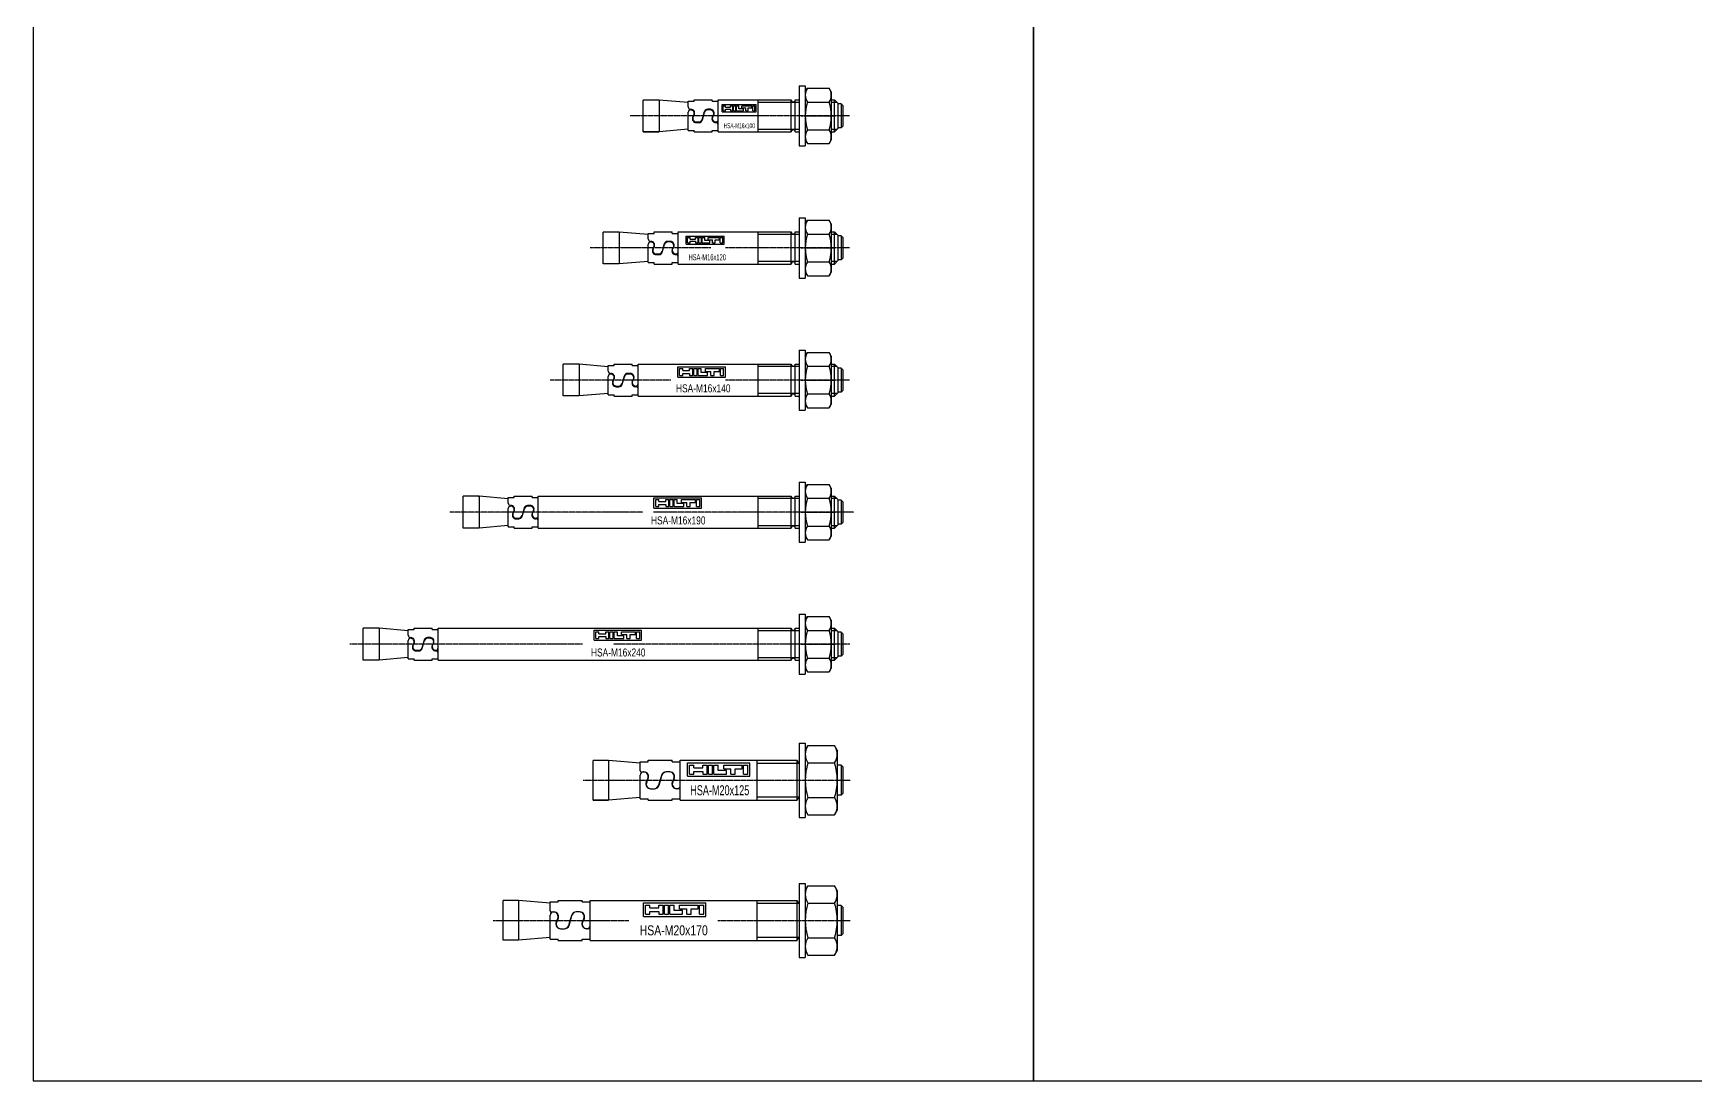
# Model space of a CAD drawing. Header units: millimetres. Extents: x 296 to 4896, y 152 to 3333.
# Drawn here: x 296 to 1127, y 152 to 675 of the extents above; entities that cross this region are included whole.
import ezdxf
from ezdxf.enums import TextEntityAlignment as Align

# ---------------------------------------------------------------- set-up
doc = ezdxf.new("R2010")
doc.units = ezdxf.units.MM
doc.linetypes.add('CENTERLI', pattern=[1, 0.75, -0.0625, 0.125, -0.0625])
doc.linetypes.add('DASHED', pattern=[0.25, 0.15625, -0.09375])
for name, color, linetype in [('1', 1, 'DASHED'), ('2', 3, 'Continuous'), ('3', 4, 'Continuous'), ('951', 1, 'Continuous')]:
    doc.layers.add(name, color=color, linetype=linetype)
doc.styles.get("Standard").update_dxf_attribs({"font": 'arial.ttf'})

# ---------------------------------------------------------------- blocks, each defined once
blk = doc.blocks.new('HSA-M16x100')
at = {"layer": '1'}
for p, q in [((-46.2, 0), (-106.62, 0)), ((3.07, 0), (-58.97, 0))]:
    blk.add_line(p, q, dxfattribs=at)
at = {"layer": '2'}
for p, q in [((-22, 15), (-22, -15)), ((-22, 15), (-19, 15)), ((-19, 15), (-19, -15)), ((-19, 12), (-17.93, 13.86)), ((-17.93, 13.86), (-7.07, 13.86)), ((-6, 12), (-7.07, 13.86)), ((-6, 12), (-6, -12)), ((-92.07, 7.95), (-100, 7.95)), ((-100, -7.95), (-100, 7.95)), ((-92.07, 7.95), (-92.07, -7.95)), ((-77.5, 6.67), (-92.07, 7.95)), ((-77.5, 7.3), (-74.5, 7.3)), ((-77.5, 4.53), (-77.5, 7.3)), ((-77.5, -7.3), (-77.5, 1.8)), ((-76.3, 3.32), (-76.15, 3.32)), ((-75.5, 2.81), (-75.5, 3.2)), ((-75.23, -0.76), (-74.67, 0.44)), ((-74.52, 0.76), (-75.08, -0.44)), ((-74.5, 7.3), (-74.5, 8)), ((-74.5, 8), (-65.5, 8)), ((-74.5, 8), (-65.5, 8)), ((-69.53, 2.01), (-70.57, -1.68)), ((-70.47, -2.01), (-69.43, 1.68)), ((-66.4, 3.32), (-67.8, 3.32)), ((-66.55, 3), (-67.7, 3)), ((-65.5, 7.3), (-65.5, 8)), ((-65.5, 7.3), (-62.5, 7.3)), ((-65.48, -0.76), (-64.92, 0.44)), ((-64.77, 0.76), (-65.33, -0.44)), ((-62.5, -8), (-62.5, 8)), ((-62.5, 8), (-26, 8)), ((-42.5, -8), (-42.5, 8)), ((-26, -8), (-26, 8)), ((-24, 8), (-22, 8)), ((-24, -8), (-24, 8)), ((-17.93, 6.93), (-7.07, 6.93)), ((-6, 8), (-4.34, 8)), ((-4.34, 8), (-2.5, 6.16)), ((-4.34, -8), (-4.34, 8)), ((-2.5, -6.16), (-2.5, 6.16)), ((-1, 6), (-2.5, 6)), ((-1, 6), (-1, -6)), ((-1, 6), (0, 5)), ((0, -5), (0, 5)), ((-92.07, -7.95), (-100, -7.95)), ((-100, -8), (-92.07, -8)), ((-77.5, -6.67), (-92.07, -7.95)), ((-77.5, -7.3), (-74.5, -7.3)), ((-74.5, -8), (-74.5, -7.3)), ((-74.5, -8), (-65.5, -8)), ((-74.5, -8), (-65.5, -8)), ((-73.6, -3.32), (-72.2, -3.32)), ((-73.45, -3), (-72.3, -3)), ((-65.5, -7.3), (-62.5, -7.3)), ((-65.5, -8), (-65.5, -7.3)), ((-63.7, -3.32), (-63.85, -3.32)), ((-62.5, -8), (-26, -8)), ((-24, -8), (-22, -8)), ((-17.93, -6.93), (-7.07, -6.93)), ((-6, -8), (-4.34, -8)), ((-4.34, -8), (-2.5, -6.16)), ((-1, -6), (-2.5, -6)), ((0, -5), (-1, -6)), ((-22, -15), (-19, -15)), ((-19, -12), (-17.93, -13.86)), ((-17.93, -13.86), (-7.07, -13.86)), ((-6, -12), (-7.07, -13.86))]:
    blk.add_line(p, q, dxfattribs=at)
for centre, radius, start, end in [((-12.87, 10.39), 6.13, 145.56153, 214.43847), ((-12.13, 10.39), 6.13, 325.56153, 34.43847), ((-76.3, 4.53), 1.2, 180, 270), ((-76.3, 1.8), 1.2, 90, 180), ((-76.3, 1.2), 1.8, 334.94238, 90), ((-76.15, 1.53), 1.8, 334.94238, 90), ((-67.8, 1.53), 1.8, 90, 164.37871), ((-67.7, 1.2), 1.8, 90, 164.37871), ((-66.55, 1.2), 1.8, 334.94238, 90), ((-66.4, 1.53), 1.8, 334.94238, 90), ((-25, 8), 1, 180, 0), ((3.9, 0), 22.9, 162.38303, 197.61697), ((-28.9, 0), 22.9, 342.38303, 17.61697), ((-73.6, -1.52), 1.8, 154.94238, 270), ((-73.45, -1.2), 1.8, 154.94238, 270), ((-72.3, -1.2), 1.8, 270, 344.37871), ((-72.2, -1.52), 1.8, 270, 344.37871), ((-63.85, -1.52), 1.8, 154.94238, 272.86598), ((-63.7, -1.2), 1.8, 154.94238, 270), ((-63.7, -4.52), 1.2, 0, 92.86598), ((-63.7, -1.8), 1.2, 270, 0), ((-25, -8), 1, 0, 180), ((-12.87, -10.39), 6.13, 145.56153, 214.43847), ((-12.13, -10.39), 6.13, 325.56153, 34.43847)]:
    blk.add_arc(centre, radius, start, end, dxfattribs=at)
at = {"layer": '3', "color": 1}
for p, q in [((-60.61, 1.98), (-60.61, 5.65)), ((-60.61, 5.65), (-43.55, 5.65)), ((-60.61, 1.98), (-43.55, 1.98)), ((-60, 2.59), (-60, 5.04)), ((-60, 5.04), (-58.85, 5.04)), ((-60, 2.59), (-58.85, 2.59)), ((-58.85, 4.32), (-58.85, 5.04)), ((-58.85, 4.32), (-56.4, 4.32)), ((-58.85, 2.59), (-58.85, 3.31)), ((-58.85, 3.31), (-56.4, 3.31)), ((-56.4, 5.04), (-55.25, 5.04)), ((-56.4, 4.32), (-56.4, 5.04)), ((-56.4, 3.31), (-56.4, 2.59)), ((-56.4, 2.59), (-55.25, 2.59)), ((-55.25, 2.59), (-55.25, 5.04)), ((-54.89, 5.04), (-53.74, 5.04)), ((-54.89, 2.59), (-54.89, 5.04)), ((-54.89, 2.59), (-53.74, 2.59)), ((-53.74, 2.59), (-53.74, 5.04)), ((-53.38, 5.04), (-52.22, 5.04)), ((-53.38, 2.59), (-53.38, 5.04)), ((-53.38, 2.59), (-49.92, 2.59)), ((-52.22, 3.6), (-52.22, 5.04)), ((-49.92, 3.6), (-52.22, 3.6)), ((-50.71, 5.04), (-45.67, 5.04)), ((-50.71, 4.03), (-50.71, 5.04)), ((-50.71, 4.03), (-48.77, 4.03)), ((-49.92, 2.59), (-49.92, 3.6)), ((-48.77, 2.59), (-48.77, 4.03)), ((-48.77, 2.59), (-47.61, 2.59)), ((-47.61, 2.59), (-47.61, 4.03)), ((-47.61, 4.03), (-45.67, 4.03)), ((-45.67, 4.03), (-45.67, 5.04)), ((-45.31, 5.04), (-44.16, 5.04)), ((-45.31, 2.59), (-45.31, 5.04)), ((-45.31, 2.59), (-44.16, 2.59)), ((-44.16, 2.59), (-44.16, 5.04)), ((-43.55, 1.98), (-43.55, 5.65))]:
    blk.add_line(p, q, dxfattribs=at)
at = {"layer": '951'}
for p, q in [((-22, 6.77), (-42.5, 6.77)), ((-3.11, 6.77), (-6, 6.77)), ((-22, -6.77), (-42.5, -6.77)), ((-3.11, -6.77), (-6, -6.77))]:
    blk.add_line(p, q, dxfattribs=at)
at = {"layer": '951', "linetype": 'CENTERLI'}
blk.add_line((-21, 0), (-4, 0), dxfattribs=at)
at = {"layer": '3', "color": 4, "width": 0.55}
blk.add_text('HSA-M16x100', height=2.5, dxfattribs=at).set_placement((-52.01, -6.13), align=Align.CENTER)
blk = doc.blocks.new('HSA-M16x120')
at = {"layer": '1'}
for p, q in [((-66.2, 0), (-126.62, 0)), ((3.07, 0), (-58.97, 0))]:
    blk.add_line(p, q, dxfattribs=at)
at = {"layer": '2'}
for p, q in [((-22, 15), (-19, 15)), ((-22, 15), (-22, -15)), ((-19, 15), (-19, -15)), ((-19, 12), (-17.93, 13.86)), ((-17.93, 13.86), (-7.07, 13.86)), ((-6, 12), (-7.07, 13.86)), ((-6, 12), (-6, -12)), ((-120, -7.95), (-120, 7.95)), ((-112.07, 7.95), (-120, 7.95)), ((-97.5, 6.67), (-112.07, 7.95)), ((-112.07, 7.95), (-112.07, -7.95)), ((-97.5, 4.52), (-97.5, 7.3)), ((-97.5, 7.3), (-94.5, 7.3)), ((-97.5, -7.3), (-97.5, 1.8)), ((-96.3, 3.32), (-96.15, 3.32)), ((-95.5, 2.81), (-95.5, 3.2)), ((-95.23, -0.76), (-94.67, 0.44)), ((-94.52, 0.76), (-95.08, -0.44)), ((-94.5, 8), (-85.5, 8)), ((-94.5, 7.3), (-94.5, 8)), ((-94.5, 8), (-85.5, 8)), ((-89.53, 2.01), (-90.57, -1.68)), ((-90.47, -2.01), (-89.43, 1.68)), ((-86.4, 3.32), (-87.8, 3.32)), ((-86.55, 3), (-87.7, 3)), ((-85.5, 7.3), (-85.5, 8)), ((-85.5, 7.3), (-82.5, 7.3)), ((-85.48, -0.76), (-84.92, 0.44)), ((-84.77, 0.76), (-85.33, -0.44)), ((-82.5, -8), (-82.5, 8)), ((-82.5, 8), (-26, 8)), ((-42.5, -8), (-42.5, 8)), ((-26, -8), (-26, 8)), ((-24, -8), (-24, 8)), ((-24, 8), (-22, 8)), ((-17.93, 6.93), (-7.07, 6.93)), ((-6, 8), (-4.34, 8)), ((-4.34, -8), (-4.34, 8)), ((-4.34, 8), (-2.5, 6.16)), ((-2.5, -6.16), (-2.5, 6.16)), ((-1, 6), (-2.5, 6)), ((-1, 6), (0, 5)), ((-1, 6), (-1, -6)), ((0, -5), (0, 5)), ((-112.07, -7.95), (-120, -7.95)), ((-97.5, -6.67), (-112.07, -7.95)), ((-97.5, -7.3), (-94.5, -7.3)), ((-95.5, -7.3), (-94.5, -7.3)), ((-94.5, -8), (-94.5, -7.3)), ((-94.5, -8), (-85.5, -8)), ((-94.5, -8), (-85.5, -8)), ((-93.6, -3.33), (-92.2, -3.33)), ((-93.45, -3), (-92.3, -3)), ((-85.5, -8), (-85.5, -7.3)), ((-85.5, -7.3), (-82.5, -7.3)), ((-83.7, -3.33), (-83.85, -3.33)), ((-82.5, -8), (-26, -8)), ((-24, -8), (-22, -8)), ((-17.93, -6.93), (-7.07, -6.93)), ((-6, -8), (-4.34, -8)), ((-4.34, -8), (-2.5, -6.16)), ((-1, -6), (-2.5, -6)), ((0, -5), (-1, -6)), ((-22, -15), (-19, -15)), ((-19, -12), (-17.93, -13.86)), ((-17.93, -13.86), (-7.07, -13.86)), ((-6, -12), (-7.07, -13.86))]:
    blk.add_line(p, q, dxfattribs=at)
for centre, radius, start, end in [((-12.87, 10.39), 6.13, 145.56153, 214.43847), ((-12.13, 10.39), 6.13, 325.56153, 34.43847), ((-96.3, 4.52), 1.2, 180, 270), ((-96.3, 1.8), 1.2, 90, 180), ((-96.3, 1.2), 1.8, 334.94238, 90), ((-96.15, 1.52), 1.8, 334.94238, 90), ((-87.8, 1.52), 1.8, 90, 164.37871), ((-87.7, 1.2), 1.8, 90, 164.37871), ((-86.55, 1.2), 1.8, 334.94238, 90), ((-86.4, 1.52), 1.8, 334.94238, 90), ((-25, 8), 1, 180, 0), ((3.9, 0), 22.9, 162.38303, 197.61697), ((-28.9, 0), 22.9, 342.38303, 17.61697), ((-93.6, -1.53), 1.8, 154.94238, 270), ((-93.45, -1.2), 1.8, 154.94238, 270), ((-92.3, -1.2), 1.8, 270, 344.37871), ((-92.2, -1.53), 1.8, 270, 344.37871), ((-83.85, -1.53), 1.8, 154.94238, 272.86598), ((-83.7, -1.2), 1.8, 154.94238, 270), ((-83.7, -4.52), 1.2, 0, 92.86598), ((-83.7, -1.8), 1.2, 270, 0), ((-25, -8), 1, 0, 180), ((-12.87, -10.39), 6.13, 145.56153, 214.43847), ((-12.13, -10.39), 6.13, 325.56153, 34.43847)]:
    blk.add_arc(centre, radius, start, end, dxfattribs=at)
at = {"layer": '3', "color": 1}
for p, q in [((-78.54, 5.94), (-59.58, 5.94)), ((-78.54, 1.86), (-78.54, 5.94)), ((-78.54, 1.86), (-59.58, 1.86)), ((-77.86, 5.26), (-76.58, 5.26)), ((-77.86, 2.54), (-77.86, 5.26)), ((-77.86, 2.54), (-76.58, 2.54)), ((-76.58, 4.46), (-76.58, 5.26)), ((-76.58, 4.46), (-73.86, 4.46)), ((-76.58, 3.34), (-73.86, 3.34)), ((-76.58, 2.54), (-76.58, 3.34)), ((-73.86, 4.46), (-73.86, 5.26)), ((-73.86, 5.26), (-72.58, 5.26)), ((-73.86, 3.34), (-73.86, 2.54)), ((-73.86, 2.54), (-72.58, 2.54)), ((-72.58, 2.54), (-72.58, 5.26)), ((-72.18, 2.54), (-72.18, 5.26)), ((-72.18, 5.26), (-70.9, 5.26)), ((-72.18, 2.54), (-70.9, 2.54)), ((-70.9, 2.54), (-70.9, 5.26)), ((-70.5, 2.54), (-70.5, 5.26)), ((-70.5, 5.26), (-69.22, 5.26)), ((-70.5, 2.54), (-66.66, 2.54)), ((-69.22, 3.66), (-69.22, 5.26)), ((-66.66, 3.66), (-69.22, 3.66)), ((-67.54, 4.14), (-67.54, 5.26)), ((-67.54, 5.26), (-61.94, 5.26)), ((-67.54, 4.14), (-65.38, 4.14)), ((-66.66, 2.54), (-66.66, 3.66)), ((-65.38, 2.54), (-65.38, 4.14)), ((-65.38, 2.54), (-64.1, 2.54)), ((-64.1, 4.14), (-61.94, 4.14)), ((-64.1, 2.54), (-64.1, 4.14)), ((-61.94, 4.14), (-61.94, 5.26)), ((-61.54, 2.54), (-61.54, 5.26)), ((-61.54, 5.26), (-60.26, 5.26)), ((-61.54, 2.54), (-60.26, 2.54)), ((-60.26, 2.54), (-60.26, 5.26)), ((-59.58, 1.86), (-59.58, 5.94))]:
    blk.add_line(p, q, dxfattribs=at)
at = {"layer": '951'}
for p, q in [((-22, 6.77), (-42.5, 6.77)), ((-3.11, 6.77), (-6, 6.77)), ((-22, -6.77), (-42.5, -6.77)), ((-3.11, -6.77), (-6, -6.77))]:
    blk.add_line(p, q, dxfattribs=at)
at = {"layer": '951', "linetype": 'CENTERLI'}
blk.add_line((-21, 0), (-4, 0), dxfattribs=at)
at = {"layer": '3', "color": 4, "width": 0.55}
blk.add_text('HSA-M16x120', height=3, dxfattribs=at).set_placement((-68.01, -6.13), align=Align.CENTER)
blk = doc.blocks.new('HSA-M16x140')
at = {"layer": '1'}
for p, q in [((-86.2, 0), (-146.62, 0)), ((3.07, 0), (-58.97, 0))]:
    blk.add_line(p, q, dxfattribs=at)
at = {"layer": '2'}
for p, q in [((-22, 15), (-22, -15)), ((-22, 15), (-19, 15)), ((-19, 15), (-19, -15)), ((-19, 12), (-17.93, 13.86)), ((-17.93, 13.86), (-7.07, 13.86)), ((-6, 12), (-7.07, 13.86)), ((-6, 12), (-6, -12)), ((-132.07, 7.95), (-140, 7.95)), ((-140, -7.95), (-140, 7.95)), ((-132.07, 7.95), (-132.07, -7.95)), ((-117.5, 6.67), (-132.07, 7.95)), ((-117.5, 7.3), (-114.5, 7.3)), ((-117.5, 4.53), (-117.5, 7.3)), ((-117.5, -7.3), (-117.5, 1.8)), ((-116.3, 3.32), (-116.15, 3.32)), ((-115.5, 2.81), (-115.5, 3.2)), ((-115.23, -0.76), (-114.67, 0.44)), ((-114.52, 0.76), (-115.08, -0.44)), ((-114.5, 7.3), (-114.5, 8)), ((-114.5, 8), (-105.5, 8)), ((-109.53, 2.01), (-110.57, -1.68)), ((-110.47, -2.01), (-109.43, 1.68)), ((-106.4, 3.32), (-107.8, 3.32)), ((-106.55, 3), (-107.7, 3)), ((-107.5, 8), (-105.5, 8)), ((-105.5, 7.3), (-105.5, 8)), ((-105.5, 7.3), (-102.5, 7.3)), ((-105.48, -0.76), (-104.92, 0.44)), ((-104.77, 0.76), (-105.33, -0.44)), ((-102.5, -8), (-102.5, 8)), ((-102.5, 8), (-26, 8)), ((-42.5, -8), (-42.5, 8)), ((-26, -8), (-26, 8)), ((-24, 8), (-22, 8)), ((-24, -8), (-24, 8)), ((-17.93, 6.93), (-7.07, 6.93)), ((-6, 8), (-4.34, 8)), ((-4.34, 8), (-2.5, 6.16)), ((-4.34, -8), (-4.34, 8)), ((-2.5, -6.16), (-2.5, 6.16)), ((-1, 6), (-2.5, 6)), ((-1, 6), (-1, -6)), ((-1, 6), (0, 5)), ((0, -5), (0, 5)), ((-132.07, -7.95), (-140, -7.95)), ((-117.5, -6.67), (-132.07, -7.95)), ((-117.5, -7.3), (-114.5, -7.3)), ((-114.5, -8), (-114.5, -7.3)), ((-114.5, -8), (-105.5, -8)), ((-113.6, -3.33), (-112.2, -3.33)), ((-113.45, -3), (-112.3, -3)), ((-107.5, -8), (-105.5, -8)), ((-105.5, -7.3), (-102.5, -7.3)), ((-105.5, -8), (-105.5, -7.3)), ((-103.7, -3.33), (-103.85, -3.33)), ((-102.5, -8), (-26, -8)), ((-24, -8), (-22, -8)), ((-17.93, -6.93), (-7.07, -6.93)), ((-6, -8), (-4.34, -8)), ((-4.34, -8), (-2.5, -6.16)), ((-1, -6), (-2.5, -6)), ((0, -5), (-1, -6)), ((-22, -15), (-19, -15)), ((-19, -12), (-17.93, -13.86)), ((-17.93, -13.86), (-7.07, -13.86)), ((-6, -12), (-7.07, -13.86))]:
    blk.add_line(p, q, dxfattribs=at)
for centre, radius, start, end in [((-12.87, 10.39), 6.13, 145.56153, 214.43847), ((-12.13, 10.39), 6.13, 325.56153, 34.43847), ((-116.3, 4.53), 1.2, 180, 270), ((-116.3, 1.8), 1.2, 90, 180), ((-116.3, 1.2), 1.8, 334.94238, 90), ((-116.15, 1.53), 1.8, 334.94238, 90), ((-107.8, 1.53), 1.8, 90, 164.37871), ((-107.7, 1.2), 1.8, 90, 164.37871), ((-106.55, 1.2), 1.8, 334.94238, 90), ((-106.4, 1.53), 1.8, 334.94238, 90), ((-25, 8), 1, 180, 0), ((3.9, 0), 22.9, 162.38303, 197.61697), ((-28.9, 0), 22.9, 342.38303, 17.61697), ((-113.6, -1.53), 1.8, 154.94238, 270), ((-113.45, -1.2), 1.8, 154.94238, 270), ((-112.3, -1.2), 1.8, 270, 344.37871), ((-112.2, -1.53), 1.8, 270, 344.37871), ((-103.85, -1.53), 1.8, 154.94238, 272.86598), ((-103.7, -1.2), 1.8, 154.94238, 270), ((-103.7, -4.52), 1.2, 0, 92.86598), ((-103.7, -1.8), 1.2, 270, 0), ((-25, -8), 1, 0, 180), ((-12.87, -10.39), 6.13, 145.56153, 214.43847), ((-12.13, -10.39), 6.13, 325.56153, 34.43847)]:
    blk.add_arc(centre, radius, start, end, dxfattribs=at)
at = {"layer": '3', "color": 1}
for p, q in [((-82.67, 1.5), (-82.67, 6.6)), ((-82.67, 6.6), (-58.97, 6.6)), ((-82.67, 1.5), (-58.97, 1.5)), ((-81.82, 2.35), (-81.82, 5.75)), ((-81.82, 5.75), (-80.22, 5.75)), ((-81.82, 2.35), (-80.22, 2.35)), ((-80.22, 4.75), (-80.22, 5.75)), ((-80.22, 4.75), (-76.82, 4.75)), ((-80.22, 2.35), (-80.22, 3.35)), ((-80.22, 3.35), (-76.82, 3.35)), ((-76.82, 5.75), (-75.22, 5.75)), ((-76.82, 4.75), (-76.82, 5.75)), ((-76.82, 3.35), (-76.82, 2.35)), ((-76.82, 2.35), (-75.22, 2.35)), ((-75.22, 2.35), (-75.22, 5.75)), ((-74.72, 5.75), (-73.12, 5.75)), ((-74.72, 2.35), (-74.72, 5.75)), ((-74.72, 2.35), (-73.12, 2.35)), ((-73.12, 2.35), (-73.12, 5.75)), ((-72.62, 5.75), (-71.02, 5.75)), ((-72.62, 2.35), (-72.62, 5.75)), ((-72.62, 2.35), (-67.82, 2.35)), ((-71.02, 3.75), (-71.02, 5.75)), ((-67.82, 3.75), (-71.02, 3.75)), ((-68.92, 5.75), (-61.92, 5.75)), ((-68.92, 4.35), (-68.92, 5.75)), ((-68.92, 4.35), (-66.22, 4.35)), ((-67.82, 2.35), (-67.82, 3.75)), ((-66.22, 2.35), (-66.22, 4.35)), ((-66.22, 2.35), (-64.62, 2.35)), ((-64.62, 2.35), (-64.62, 4.35)), ((-64.62, 4.35), (-61.92, 4.35)), ((-61.92, 4.35), (-61.92, 5.75)), ((-61.42, 5.75), (-59.82, 5.75)), ((-61.42, 2.35), (-61.42, 5.75)), ((-61.42, 2.35), (-59.82, 2.35)), ((-59.82, 2.35), (-59.82, 5.75)), ((-58.97, 1.5), (-58.97, 6.6))]:
    blk.add_line(p, q, dxfattribs=at)
at = {"layer": '951'}
for p, q in [((-22, 6.77), (-42.5, 6.77)), ((-3.11, 6.77), (-6, 6.77)), ((-22, -6.77), (-42.5, -6.77)), ((-3.11, -6.77), (-6, -6.77))]:
    blk.add_line(p, q, dxfattribs=at)
at = {"layer": '951', "linetype": 'CENTERLI'}
blk.add_line((-21, 0), (-4, 0), dxfattribs=at)
at = {"layer": '3', "color": 4, "width": 0.75}
blk.add_text('HSA-M16x140', height=4, dxfattribs=at).set_placement((-70.01, -6.13), align=Align.CENTER)
blk = doc.blocks.new('HSA-M16x190')
at = {"layer": '1'}
for p, q in [((-100.13, 0), (-196.62, 0)), ((5.26, 0), (-94.93, 0))]:
    blk.add_line(p, q, dxfattribs=at)
at = {"layer": '2'}
for p, q in [((-22, 15), (-22, -15)), ((-22, 15), (-19, 15)), ((-19, 15), (-19, -15)), ((-19, 12), (-17.93, 13.86)), ((-17.93, 13.86), (-7.07, 13.86)), ((-6, 12), (-7.07, 13.86)), ((-6, 12), (-6, -12)), ((-190, -7.95), (-190, 7.95)), ((-182.07, 7.95), (-190, 7.95)), ((-182.5, 8), (-182.07, 8)), ((-167.5, 6.67), (-182.07, 7.95)), ((-182.07, 7.95), (-182.07, -7.95)), ((-167.5, 7.3), (-164.5, 7.3)), ((-167.5, 4.53), (-167.5, 7.3)), ((-167.5, -7.3), (-167.5, 1.8)), ((-166.3, 3.33), (-166.15, 3.33)), ((-165.5, 2.81), (-165.5, 3.2)), ((-165.23, -0.76), (-164.67, 0.44)), ((-164.52, 0.76), (-165.08, -0.44)), ((-164.5, 7.3), (-164.5, 8)), ((-164.5, 8), (-155.5, 8)), ((-164.5, 8), (-155.5, 8)), ((-159.53, 2.01), (-160.57, -1.68)), ((-160.47, -2.01), (-159.43, 1.68)), ((-156.4, 3.33), (-157.8, 3.33)), ((-156.55, 3), (-157.7, 3)), ((-155.5, 7.3), (-155.5, 8)), ((-155.5, 7.3), (-152.5, 7.3)), ((-155.48, -0.76), (-154.92, 0.44)), ((-154.77, 0.76), (-155.33, -0.44)), ((-152.5, -8), (-152.5, 8)), ((-152.5, 8), (-26, 8)), ((-42.5, -8), (-42.5, 8)), ((-26, -8), (-26, 8)), ((-24, -8), (-24, 8)), ((-24, 8), (-22, 8)), ((-17.93, 6.93), (-7.07, 6.93)), ((-6, 8), (-4.34, 8)), ((-4.34, -8), (-4.34, 8)), ((-4.34, 8), (-2.5, 6.16)), ((-2.5, -6.16), (-2.5, 6.16)), ((-1, 6), (-2.5, 6)), ((-1, 6), (0, 5)), ((-1, 6), (-1, -6)), ((0, -5), (0, 5)), ((-182.07, -7.95), (-190, -7.95)), ((-167.5, -6.67), (-182.07, -7.95)), ((-167.5, -7.3), (-164.5, -7.3)), ((-164.5, -8), (-164.5, -7.3)), ((-164.5, -8), (-155.5, -8)), ((-164.5, -8), (-155.5, -8)), ((-163.6, -3.32), (-162.2, -3.32)), ((-163.45, -3), (-162.3, -3)), ((-155.5, -7.3), (-152.5, -7.3)), ((-155.5, -8), (-155.5, -7.3)), ((-153.7, -3.32), (-153.85, -3.32)), ((-152.5, -8), (-26, -8)), ((-24, -8), (-22, -8)), ((-17.93, -6.93), (-7.07, -6.93)), ((-6, -8), (-4.34, -8)), ((-4.34, -8), (-2.5, -6.16)), ((-1, -6), (-2.5, -6)), ((0, -5), (-1, -6)), ((-22, -15), (-19, -15)), ((-19, -12), (-17.93, -13.86)), ((-17.93, -13.86), (-7.07, -13.86)), ((-6, -12), (-7.07, -13.86))]:
    blk.add_line(p, q, dxfattribs=at)
for centre, radius, start, end in [((-12.87, 10.39), 6.13, 145.56153, 214.43847), ((-12.13, 10.39), 6.13, 325.56153, 34.43847), ((-166.3, 4.53), 1.2, 180, 270), ((-166.3, 1.8), 1.2, 90, 180), ((-166.3, 1.2), 1.8, 334.94238, 90), ((-166.15, 1.53), 1.8, 334.94238, 90), ((-157.8, 1.53), 1.8, 90, 164.37871), ((-157.7, 1.2), 1.8, 90, 164.37871), ((-156.55, 1.2), 1.8, 334.94238, 90), ((-156.4, 1.53), 1.8, 334.94238, 90), ((-25, 8), 1, 180, 0), ((3.9, 0), 22.9, 162.38303, 197.61697), ((-28.9, 0), 22.9, 342.38303, 17.61697), ((-163.6, -1.52), 1.8, 154.94238, 270), ((-163.45, -1.2), 1.8, 154.94238, 270), ((-162.3, -1.2), 1.8, 270, 344.37871), ((-162.2, -1.52), 1.8, 270, 344.37871), ((-153.85, -1.52), 1.8, 154.94238, 272.86598), ((-153.7, -1.2), 1.8, 154.94238, 270), ((-153.7, -4.52), 1.2, 0, 92.86598), ((-153.7, -1.8), 1.2, 270, 0), ((-25, -8), 1, 0, 180), ((-12.87, -10.39), 6.13, 145.56153, 214.43847), ((-12.13, -10.39), 6.13, 325.56153, 34.43847)]:
    blk.add_arc(centre, radius, start, end, dxfattribs=at)
at = {"layer": '3', "color": 1}
for p, q in [((-94.64, 2), (-94.64, 7.1)), ((-94.64, 7.1), (-70.93, 7.1)), ((-94.64, 2), (-70.93, 2)), ((-93.79, 2.85), (-93.79, 6.25)), ((-93.79, 6.25), (-92.19, 6.25)), ((-93.79, 2.85), (-92.19, 2.85)), ((-92.19, 5.25), (-92.19, 6.25)), ((-92.19, 5.25), (-88.79, 5.25)), ((-92.19, 2.85), (-92.19, 3.85)), ((-92.19, 3.85), (-88.79, 3.85)), ((-88.79, 6.25), (-87.19, 6.25)), ((-88.79, 5.25), (-88.79, 6.25)), ((-88.79, 3.85), (-88.79, 2.85)), ((-88.79, 2.85), (-87.19, 2.85)), ((-87.19, 2.85), (-87.19, 6.25)), ((-86.69, 6.25), (-85.09, 6.25)), ((-86.69, 2.85), (-86.69, 6.25)), ((-86.69, 2.85), (-85.09, 2.85)), ((-85.09, 2.85), (-85.09, 6.25)), ((-84.59, 6.25), (-82.99, 6.25)), ((-84.59, 2.85), (-84.59, 6.25)), ((-84.59, 2.85), (-79.79, 2.85)), ((-82.99, 4.25), (-82.99, 6.25)), ((-79.79, 4.25), (-82.99, 4.25)), ((-80.89, 6.25), (-73.89, 6.25)), ((-80.89, 4.85), (-80.89, 6.25)), ((-80.89, 4.85), (-78.19, 4.85)), ((-79.79, 2.85), (-79.79, 4.25)), ((-78.19, 2.85), (-78.19, 4.85)), ((-78.19, 2.85), (-76.59, 2.85)), ((-76.59, 2.85), (-76.59, 4.85)), ((-76.59, 4.85), (-73.89, 4.85)), ((-73.89, 4.85), (-73.89, 6.25)), ((-73.39, 6.25), (-71.79, 6.25)), ((-73.39, 2.85), (-73.39, 6.25)), ((-73.39, 2.85), (-71.79, 2.85)), ((-71.79, 2.85), (-71.79, 6.25)), ((-70.93, 2), (-70.93, 7.1))]:
    blk.add_line(p, q, dxfattribs=at)
at = {"layer": '951'}
for p, q in [((-22, 6.77), (-42.5, 6.77)), ((-3.11, 6.77), (-6, 6.77)), ((-22, -6.77), (-42.5, -6.77)), ((-3.11, -6.77), (-6, -6.77))]:
    blk.add_line(p, q, dxfattribs=at)
at = {"layer": '951', "linetype": 'CENTERLI'}
blk.add_line((-21, 0), (-4, 0), dxfattribs=at)
at = {"layer": '3', "color": 4, "width": 0.75}
blk.add_text('HSA-M16x190', height=4, dxfattribs=at).set_placement((-82.51, -6.13), align=Align.CENTER)
blk = doc.blocks.new('HSA-M16x240')
at = {"layer": '1'}
for p, q in [((-130.35, 0), (-246.62, 0)), ((3.28, 0), (-114.9, 0))]:
    blk.add_line(p, q, dxfattribs=at)
at = {"layer": '2'}
for p, q in [((-22, 15), (-19, 15)), ((-22, 15), (-22, -15)), ((-19, 15), (-19, -15)), ((-19, 12), (-17.93, 13.86)), ((-17.93, 13.86), (-7.07, 13.86)), ((-6, 12), (-7.07, 13.86)), ((-6, 12), (-6, -12)), ((-232.07, 7.95), (-240, 7.95)), ((-240, -7.95), (-240, 7.95)), ((-232.07, 7.95), (-232.07, -7.95)), ((-217.5, 6.67), (-232.07, 7.95)), ((-217.5, 4.53), (-217.5, 7.3)), ((-217.5, 7.3), (-214.5, 7.3)), ((-217.5, -7.3), (-217.5, 1.8)), ((-216.3, 3.33), (-216.15, 3.33)), ((-215.5, 2.81), (-215.5, 3.2)), ((-215.23, -0.76), (-214.67, 0.44)), ((-214.52, 0.76), (-215.08, -0.44)), ((-214.5, 8), (-205.5, 8)), ((-214.5, 7.3), (-214.5, 8)), ((-209.53, 2.01), (-210.57, -1.68)), ((-210.47, -2.01), (-209.43, 1.68)), ((-206.4, 3.33), (-207.8, 3.33)), ((-206.55, 3), (-207.7, 3)), ((-205.5, 7.3), (-205.5, 8)), ((-205.5, 7.3), (-202.5, 7.3)), ((-205.48, -0.76), (-204.92, 0.44)), ((-204.77, 0.76), (-205.33, -0.44)), ((-202.5, -8), (-202.5, 8)), ((-202.5, 8), (-26, 8)), ((-42.5, -8), (-42.5, 8)), ((-26, -8), (-26, 8)), ((-24, 8), (-22, 8)), ((-24, -8), (-24, 8)), ((-17.93, 6.93), (-7.07, 6.93)), ((-6, 8), (-4.34, 8)), ((-4.34, 8), (-2.5, 6.16)), ((-4.34, -8), (-4.34, 8)), ((-2.5, -6.16), (-2.5, 6.16)), ((-1, 6), (-2.5, 6)), ((-1, 6), (-1, -6)), ((-1, 6), (0, 5)), ((0, -5), (0, 5)), ((-232.07, -7.95), (-240, -7.95)), ((-217.5, -6.67), (-232.07, -7.95)), ((-217.5, -7.3), (-214.5, -7.3)), ((-214.5, -8), (-214.5, -7.3)), ((-214.5, -8), (-205.5, -8)), ((-213.6, -3.32), (-212.2, -3.32)), ((-213.45, -3), (-212.3, -3)), ((-205.5, -8), (-205.5, -7.3)), ((-205.5, -7.3), (-202.5, -7.3)), ((-203.7, -3.32), (-203.85, -3.32)), ((-202.5, -8), (-26, -8)), ((-24, -8), (-22, -8)), ((-17.93, -6.93), (-7.07, -6.93)), ((-6, -8), (-4.34, -8)), ((-4.34, -8), (-2.5, -6.16)), ((-1, -6), (-2.5, -6)), ((0, -5), (-1, -6)), ((-22, -15), (-19, -15)), ((-19, -12), (-17.93, -13.86)), ((-17.93, -13.86), (-7.07, -13.86)), ((-6, -12), (-7.07, -13.86))]:
    blk.add_line(p, q, dxfattribs=at)
for centre, radius, start, end in [((-12.87, 10.39), 6.13, 145.56153, 214.43847), ((-12.13, 10.39), 6.13, 325.56153, 34.43847), ((-216.3, 4.53), 1.2, 180, 270), ((-216.3, 1.8), 1.2, 90, 180), ((-216.3, 1.2), 1.8, 334.94238, 90), ((-216.15, 1.53), 1.8, 334.94238, 90), ((-207.8, 1.53), 1.8, 90, 164.37871), ((-207.7, 1.2), 1.8, 90, 164.37871), ((-206.55, 1.2), 1.8, 334.94238, 90), ((-206.4, 1.53), 1.8, 334.94238, 90), ((-25, 8), 1, 180, 0), ((3.9, 0), 22.9, 162.38303, 197.61697), ((-28.9, 0), 22.9, 342.38303, 17.61697), ((-213.6, -1.52), 1.8, 154.94238, 270), ((-213.45, -1.2), 1.8, 154.94238, 270), ((-212.3, -1.2), 1.8, 270, 344.37871), ((-212.2, -1.52), 1.8, 270, 344.37871), ((-203.85, -1.52), 1.8, 154.94238, 272.86598), ((-203.7, -1.2), 1.8, 154.94238, 270), ((-203.7, -4.52), 1.2, 0, 92.86598), ((-203.7, -1.8), 1.2, 270, 0), ((-25, -8), 1, 0, 180), ((-12.87, -10.39), 6.13, 145.56153, 214.43847), ((-12.13, -10.39), 6.13, 325.56153, 34.43847)]:
    blk.add_arc(centre, radius, start, end, dxfattribs=at)
at = {"layer": '3', "color": 1}
for p, q in [((-124.6, 2), (-124.6, 7.1)), ((-124.6, 7.1), (-100.9, 7.1)), ((-124.6, 2), (-100.9, 2)), ((-123.75, 2.85), (-123.75, 6.25)), ((-123.75, 6.25), (-122.15, 6.25)), ((-123.75, 2.85), (-122.15, 2.85)), ((-122.15, 5.25), (-122.15, 6.25)), ((-122.15, 5.25), (-118.75, 5.25)), ((-122.15, 2.85), (-122.15, 3.85)), ((-122.15, 3.85), (-118.75, 3.85)), ((-118.75, 6.25), (-117.15, 6.25)), ((-118.75, 5.25), (-118.75, 6.25)), ((-118.75, 3.85), (-118.75, 2.85)), ((-118.75, 2.85), (-117.15, 2.85)), ((-117.15, 2.85), (-117.15, 6.25)), ((-116.65, 6.25), (-115.05, 6.25)), ((-116.65, 2.85), (-116.65, 6.25)), ((-116.65, 2.85), (-115.05, 2.85)), ((-115.05, 2.85), (-115.05, 6.25)), ((-114.55, 6.25), (-112.95, 6.25)), ((-114.55, 2.85), (-114.55, 6.25)), ((-114.55, 2.85), (-109.75, 2.85)), ((-112.95, 4.25), (-112.95, 6.25)), ((-109.75, 4.25), (-112.95, 4.25)), ((-110.85, 6.25), (-103.85, 6.25)), ((-110.85, 4.85), (-110.85, 6.25)), ((-110.85, 4.85), (-108.15, 4.85)), ((-109.75, 2.85), (-109.75, 4.25)), ((-108.15, 2.85), (-108.15, 4.85)), ((-108.15, 2.85), (-106.55, 2.85)), ((-106.55, 2.85), (-106.55, 4.85)), ((-106.55, 4.85), (-103.85, 4.85)), ((-103.85, 4.85), (-103.85, 6.25)), ((-103.35, 6.25), (-101.75, 6.25)), ((-103.35, 2.85), (-103.35, 6.25)), ((-103.35, 2.85), (-101.75, 2.85)), ((-101.75, 2.85), (-101.75, 6.25)), ((-100.9, 2), (-100.9, 7.1))]:
    blk.add_line(p, q, dxfattribs=at)
at = {"layer": '951'}
for p, q in [((-22, 6.77), (-42.5, 6.77)), ((-3.11, 6.77), (-6, 6.77)), ((-22, -6.77), (-42.5, -6.77)), ((-3.11, -6.77), (-6, -6.77))]:
    blk.add_line(p, q, dxfattribs=at)
at = {"layer": '951', "linetype": 'CENTERLI'}
blk.add_line((-21, 0), (-4, 0), dxfattribs=at)
at = {"layer": '3', "color": 4, "width": 0.75}
blk.add_text('HSA-M16x240', height=4, dxfattribs=at).set_placement((-112.51, -6.13), align=Align.CENTER)
blk = doc.blocks.new('HSA-M20x125')
at = {"layer": '1'}
for p, q in [((-129.96, 0), (-62.1, 0)), ((-62.66, 0), (3.44, 0))]:
    blk.add_line(p, q, dxfattribs=at)
at = {"layer": '2'}
for p, q in [((-22, 18.5), (-22, -18.5)), ((-22, 18.5), (-19, 18.5)), ((-19, 18.5), (-19, -18.5)), ((-19, 15), (-17.66, 17.32)), ((-17.66, 17.32), (-4.34, 17.32)), ((-3, 15), (-4.34, 17.32)), ((-125, -9.95), (-125, 9.95)), ((-117.36, 9.95), (-125, 9.95)), ((-101.5, 8.56), (-117.36, 9.95)), ((-117.36, 9.95), (-117.36, -9.95)), ((-101.5, 4.7), (-101.5, 9.3)), ((-101.5, 9.3), (-97.5, 9.3)), ((-97.5, 10), (-85.5, 10)), ((-97.5, 9.3), (-97.5, 10)), ((-97.5, 10), (-85.5, 10)), ((-85.5, 9.3), (-85.5, 10)), ((-85.5, 9.3), (-81.5, 9.3)), ((-81.5, -10), (-81.5, 10)), ((-81.5, 10), (-23, 10)), ((-43, -10), (-43, 10)), ((-23, -9.95), (-23, 9.95)), ((-17.66, 8.66), (-4.34, 8.66)), ((-3, 15), (-3, -15)), ((-101.5, -9.3), (-101.5, 2.6)), ((-101, 4.2), (-99.7, 4.2)), ((-98.5, 3.75), (-98.5, 3.88)), ((-98.47, -0.77), (-97.73, 0.77)), ((-98.27, -0.77), (-97.53, 0.77)), ((-90.9, 2.47), (-92.35, -2.47)), ((-92.1, -2.47), (-90.65, 2.47)), ((-86.7, 4.2), (-88.6, 4.2)), ((-86.9, 4.2), (-88.35, 4.2)), ((-84.73, 0.77), (-85.47, -0.77)), ((-84.53, 0.77), (-85.27, -0.77)), ((-1, 7.5), (-3, 7.5)), ((-1, 7.5), (0, 6.5)), ((-1, 7.5), (-1, -7.5)), ((0, -6.5), (0, 6.5)), ((-96.3, -4.2), (-94.4, -4.2)), ((-96.1, -4.2), (-94.65, -4.2)), ((-82, -4.2), (-83.3, -4.2)), ((-1, -7.5), (-3, -7.5)), ((0, -6.5), (-1, -7.5)), ((-117.36, -9.95), (-125, -9.95)), ((-125, -10), (-117.36, -10)), ((-101.5, -8.56), (-117.36, -9.95)), ((-101.5, -9.3), (-97.5, -9.3)), ((-97.5, -10), (-97.5, -9.3)), ((-97.5, -10), (-85.5, -10)), ((-97.5, -10), (-85.5, -10)), ((-85.5, -10), (-85.5, -9.3)), ((-85.5, -9.3), (-81.5, -9.3)), ((-81.5, -10), (-23, -10)), ((-19, -15), (-17.66, -17.33)), ((-17.66, -8.66), (-4.34, -8.66)), ((-3, -15), (-4.34, -17.33)), ((-22, -18.5), (-19, -18.5)), ((-17.66, -17.33), (-4.34, -17.33))]:
    blk.add_line(p, q, dxfattribs=at)
for centre, radius, start, end in [((-11.34, 12.99), 7.66, 145.56153, 214.43847), ((-10.66, 12.99), 7.66, 325.56153, 34.43847), ((-21.75, 10), 1.25, 180, 258.46304), ((9.62, 0), 28.62, 162.38303, 197.61697), ((-31.62, 0), 28.62, 342.38303, 17.61697), ((-101, 4.7), 0.5, 180, 270), ((-99.9, 2.6), 1.6, 90, 180), ((-99.9, 1.8), 2.4, 334.47122, 90), ((-99.7, 1.8), 2.4, 334.47122, 90), ((-88.6, 1.8), 2.4, 90, 163.7398), ((-88.35, 1.8), 2.4, 90, 163.7398), ((-86.9, 1.8), 2.4, 334.47122, 90), ((-86.7, 1.8), 2.4, 334.47122, 90), ((-96.3, -1.8), 2.4, 154.47122, 270), ((-96.1, -1.8), 2.4, 154.47122, 270), ((-94.65, -1.8), 2.4, 270, 343.7398), ((-94.4, -1.8), 2.4, 270, 343.7398), ((-83.3, -1.8), 2.4, 154.47122, 270), ((-83.1, -1.8), 2.4, 154.47122, 270), ((-83.1, -2.6), 1.6, 270, 0), ((-82, -4.7), 0.5, 0, 90), ((-21.75, -10), 1.25, 101.53696, 180), ((-11.34, -12.99), 7.66, 145.56153, 214.43847), ((-10.66, -12.99), 7.66, 325.56153, 34.43847)]:
    blk.add_arc(centre, radius, start, end, dxfattribs=at)
at = {"layer": '3', "color": 1}
for p, q in [((-77.95, 8.73), (-46.66, 8.73)), ((-77.95, 2), (-77.95, 8.73)), ((-46.66, 2), (-46.66, 8.73)), ((-77.95, 2), (-46.66, 2)), ((-76.83, 7.61), (-74.72, 7.61)), ((-76.83, 3.12), (-76.83, 7.61)), ((-76.83, 3.12), (-74.72, 3.12)), ((-74.72, 6.29), (-74.72, 7.61)), ((-74.72, 6.29), (-70.23, 6.29)), ((-74.72, 4.44), (-70.23, 4.44)), ((-74.72, 3.12), (-74.72, 4.44)), ((-70.23, 6.29), (-70.23, 7.61)), ((-70.23, 7.61), (-68.12, 7.61)), ((-70.23, 4.44), (-70.23, 3.12)), ((-70.23, 3.12), (-68.12, 3.12)), ((-68.12, 3.12), (-68.12, 7.61)), ((-67.46, 3.12), (-67.46, 7.61)), ((-67.46, 7.61), (-65.34, 7.61)), ((-67.46, 3.12), (-65.34, 3.12)), ((-65.34, 3.12), (-65.34, 7.61)), ((-64.68, 3.12), (-64.68, 7.61)), ((-64.68, 7.61), (-62.57, 7.61)), ((-64.68, 3.12), (-58.34, 3.12)), ((-62.57, 4.97), (-62.57, 7.61)), ((-58.34, 4.97), (-62.57, 4.97)), ((-59.8, 5.76), (-59.8, 7.61)), ((-59.8, 7.61), (-50.56, 7.61)), ((-59.8, 5.76), (-56.23, 5.76)), ((-58.34, 3.12), (-58.34, 4.97)), ((-56.23, 3.12), (-56.23, 5.76)), ((-56.23, 3.12), (-54.12, 3.12)), ((-54.12, 5.76), (-50.56, 5.76)), ((-54.12, 3.12), (-54.12, 5.76)), ((-50.56, 5.76), (-50.56, 7.61)), ((-49.9, 3.12), (-49.9, 7.61)), ((-49.9, 7.61), (-47.78, 7.61)), ((-49.9, 3.12), (-47.78, 3.12)), ((-47.78, 3.12), (-47.78, 7.61))]:
    blk.add_line(p, q, dxfattribs=at)
at = {"layer": '951'}
for p, q in [((-22, 8.47), (-43, 8.47)), ((-22, -8.47), (-43, -8.47))]:
    blk.add_line(p, q, dxfattribs=at)
at = {"layer": '3', "width": 0.65}
blk.add_text('HSA-M20x125', height=5, dxfattribs=at).set_placement((-61.76, -7.46), align=Align.CENTER)
blk = doc.blocks.new('HSA-M20x170')
at = {"layer": '1'}
for p, q in [((-174.96, 0), (-107.1, 0)), ((-62.66, 0), (3.44, 0))]:
    blk.add_line(p, q, dxfattribs=at)
at = {"layer": '2'}
for p, q in [((-22, 18.5), (-19, 18.5)), ((-22, 18.5), (-22, -18.5)), ((-19, 18.5), (-19, -18.5)), ((-19, 15), (-17.66, 17.32)), ((-17.66, 17.32), (-4.34, 17.32)), ((-3, 15), (-4.34, 17.32)), ((-162.36, 9.95), (-170, 9.95)), ((-170, -9.95), (-170, 9.95)), ((-162.36, 9.95), (-162.36, -9.95)), ((-146.5, 8.56), (-162.36, 9.95)), ((-146.5, 9.3), (-142.5, 9.3)), ((-146.5, 4.7), (-146.5, 9.3)), ((-142.5, 9.3), (-142.5, 10)), ((-142.5, 10), (-130.5, 10)), ((-130.5, 9.3), (-130.5, 10)), ((-130.5, 9.3), (-126.5, 9.3)), ((-126.5, 10), (-23, 10)), ((-126.5, -10), (-126.5, 10)), ((-43, -10), (-43, 10)), ((-23, -9.95), (-23, 9.95)), ((-17.66, 8.66), (-4.34, 8.66)), ((-3, 15), (-3, -15)), ((-146.5, -9.3), (-146.5, 2.6)), ((-146, 4.2), (-144.7, 4.2)), ((-143.5, 3.75), (-143.5, 3.88)), ((-143.47, -0.77), (-142.73, 0.77)), ((-143.27, -0.77), (-142.53, 0.77)), ((-135.9, 2.47), (-137.35, -2.47)), ((-137.1, -2.47), (-135.65, 2.47)), ((-131.7, 4.2), (-133.6, 4.2)), ((-131.9, 4.2), (-133.35, 4.2)), ((-129.73, 0.77), (-130.47, -0.77)), ((-129.53, 0.77), (-130.27, -0.77)), ((-1, 7.5), (-3, 7.5)), ((-1, 7.5), (-1, -7.5)), ((-1, 7.5), (0, 6.5)), ((0, -6.5), (0, 6.5)), ((-141.3, -4.2), (-139.4, -4.2)), ((-141.1, -4.2), (-139.65, -4.2)), ((-127, -4.2), (-128.3, -4.2)), ((-1, -7.5), (-3, -7.5)), ((0, -6.5), (-1, -7.5)), ((-162.36, -9.95), (-170, -9.95)), ((-146.5, -8.56), (-162.36, -9.95)), ((-146.5, -9.3), (-142.5, -9.3)), ((-142.5, -10), (-142.5, -9.3)), ((-142.5, -10), (-130.5, -10)), ((-130.5, -9.3), (-126.5, -9.3)), ((-130.5, -10), (-130.5, -9.3)), ((-126.5, -10), (-23, -10)), ((-19, -15), (-17.66, -17.33)), ((-17.66, -8.66), (-4.34, -8.66)), ((-3, -15), (-4.34, -17.33)), ((-22, -18.5), (-19, -18.5)), ((-17.66, -17.33), (-4.34, -17.33))]:
    blk.add_line(p, q, dxfattribs=at)
for centre, radius, start, end in [((-11.34, 12.99), 7.66, 145.56153, 214.43847), ((-10.66, 12.99), 7.66, 325.56153, 34.43847), ((-21.75, 10), 1.25, 180, 258.46304), ((9.62, 0), 28.62, 162.38303, 197.61697), ((-31.62, 0), 28.62, 342.38303, 17.61697), ((-146, 4.7), 0.5, 180, 270), ((-144.9, 2.6), 1.6, 90, 180), ((-144.9, 1.8), 2.4, 334.47122, 90), ((-144.7, 1.8), 2.4, 334.47122, 90), ((-133.6, 1.8), 2.4, 90, 163.7398), ((-133.35, 1.8), 2.4, 90, 163.7398), ((-131.9, 1.8), 2.4, 334.47122, 90), ((-131.7, 1.8), 2.4, 334.47122, 90), ((-141.3, -1.8), 2.4, 154.47122, 270), ((-141.1, -1.8), 2.4, 154.47122, 270), ((-139.65, -1.8), 2.4, 270, 343.7398), ((-139.4, -1.8), 2.4, 270, 343.7398), ((-128.3, -1.8), 2.4, 154.47122, 270), ((-128.1, -1.8), 2.4, 154.47122, 270), ((-128.1, -2.6), 1.6, 270, 0), ((-127, -4.7), 0.5, 0, 90), ((-21.75, -10), 1.25, 101.53696, 180), ((-11.34, -12.99), 7.66, 145.56153, 214.43847), ((-10.66, -12.99), 7.66, 325.56153, 34.43847)]:
    blk.add_arc(centre, radius, start, end, dxfattribs=at)
at = {"layer": '3', "color": 1}
for p, q in [((-99.95, 2), (-99.95, 8.73)), ((-99.95, 8.73), (-68.66, 8.73)), ((-68.66, 2), (-68.66, 8.73)), ((-99.95, 2), (-68.66, 2)), ((-98.83, 3.12), (-98.83, 7.61)), ((-98.83, 7.61), (-96.72, 7.61)), ((-98.83, 3.12), (-96.72, 3.12)), ((-96.72, 6.29), (-96.72, 7.61)), ((-96.72, 6.29), (-92.23, 6.29)), ((-96.72, 3.12), (-96.72, 4.44)), ((-96.72, 4.44), (-92.23, 4.44)), ((-92.23, 7.61), (-90.12, 7.61)), ((-92.23, 6.29), (-92.23, 7.61)), ((-92.23, 4.44), (-92.23, 3.12)), ((-92.23, 3.12), (-90.12, 3.12)), ((-90.12, 3.12), (-90.12, 7.61)), ((-89.46, 7.61), (-87.34, 7.61)), ((-89.46, 3.12), (-89.46, 7.61)), ((-89.46, 3.12), (-87.34, 3.12)), ((-87.34, 3.12), (-87.34, 7.61)), ((-86.68, 7.61), (-84.57, 7.61)), ((-86.68, 3.12), (-86.68, 7.61)), ((-86.68, 3.12), (-80.34, 3.12)), ((-84.57, 4.97), (-84.57, 7.61)), ((-80.34, 4.97), (-84.57, 4.97)), ((-81.8, 7.61), (-72.56, 7.61)), ((-81.8, 5.76), (-81.8, 7.61)), ((-81.8, 5.76), (-78.23, 5.76)), ((-80.34, 3.12), (-80.34, 4.97)), ((-78.23, 3.12), (-78.23, 5.76)), ((-78.23, 3.12), (-76.12, 3.12)), ((-76.12, 3.12), (-76.12, 5.76)), ((-76.12, 5.76), (-72.56, 5.76)), ((-72.56, 5.76), (-72.56, 7.61)), ((-71.9, 7.61), (-69.78, 7.61)), ((-71.9, 3.12), (-71.9, 7.61)), ((-71.9, 3.12), (-69.78, 3.12)), ((-69.78, 3.12), (-69.78, 7.61))]:
    blk.add_line(p, q, dxfattribs=at)
at = {"layer": '951'}
for p, q in [((-22, 8.47), (-43, 8.47)), ((-22, -8.47), (-43, -8.47))]:
    blk.add_line(p, q, dxfattribs=at)
at = {"layer": '3', "width": 0.75}
blk.add_text('HSA-M20x170', height=5, dxfattribs=at).set_placement((-84.76, -7.46), align=Align.CENTER)

msp = doc.modelspace()

# ---------------------------------------------------------------- linework, layer by layer
at = {"color": 18, "true_color": 0x000000}
for points in [[(295.77, 151.55), (795.77, 151.55), (795.77, 2001.55), (295.77, 2001.55)], [(795.77, 151.55), (1295.77, 151.55), (1295.77, 2001.55), (795.77, 2001.55)]]:
    msp.add_lwpolyline(points, close=True, dxfattribs=at)

# ---------------------------------------------------------------- block references
for name, p in [('HSA-M16x100', (700.67, 633.67)), ('HSA-M16x120', (700.67, 567.67)), ('HSA-M16x140', (700.67, 501.67)), ('HSA-M16x190', (700.67, 435.67)), ('HSA-M16x240', (700.67, 369.67)), ('HSA-M20x125', (700.67, 301.67)), ('HSA-M20x170', (700.67, 231.67))]:
    msp.add_blockref(name, p)

doc.saveas('drawing.dxf')
